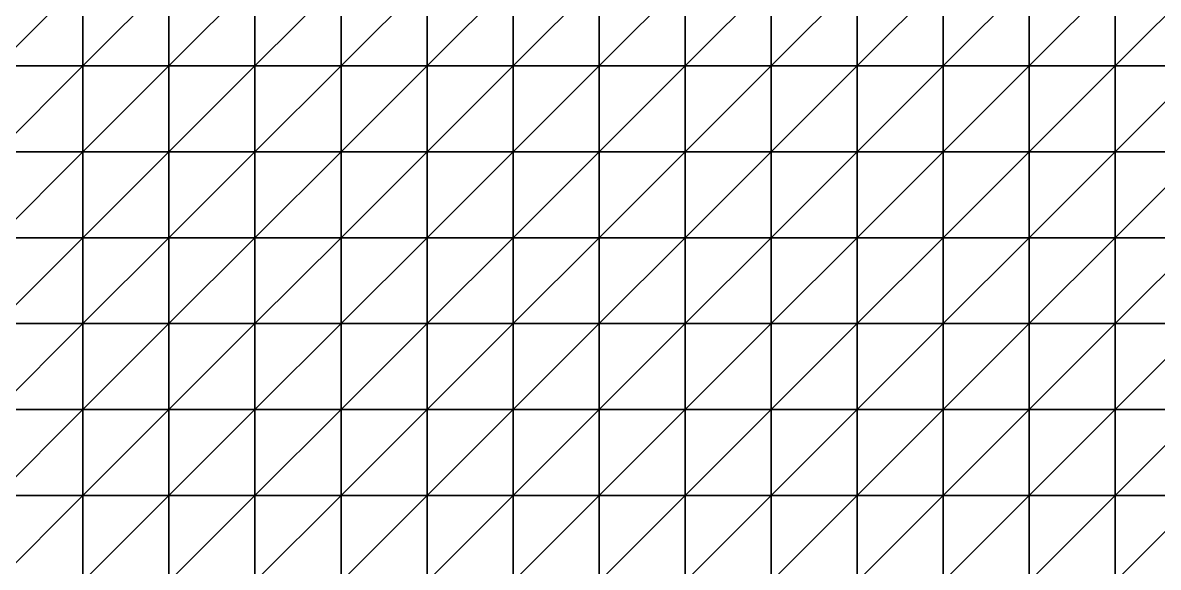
# Model space of a CAD drawing. Extents: x 292020 to 295740, y 4557680 to 4560040.
# Drawn here: x 294126 to 294390, y 4558663.3 to 4558790 of the extents above; entities that cross this region are included whole.
import ezdxf

# ---------------------------------------------------------------- set-up
doc = ezdxf.new("R2010")
doc.units = 0
doc.layers.add('RUN201_4_-_RUN201_NODOMAIN5_20X', color=7, linetype='CONTINUOUS')

msp = doc.modelspace()

# ---------------------------------------------------------------- linework, layer by layer
at = {"layer": 'RUN201_4_-_RUN201_NODOMAIN5_20X'}
for points in [[(294120, 4558800, 1800), (294120, 4558780, 1800), (294140, 4558800, 1800)], [(294140, 4558800, 1800), (294120, 4558780, 1800), (294140, 4558780, 1800)], [(294140, 4558800, 1940), (294120, 4558780, 1940), (294120, 4558800, 1940)], [(294140, 4558780, 1940), (294120, 4558780, 1940), (294140, 4558800, 1940)], [(294140, 4558800, 1800), (294140, 4558780, 1800), (294160, 4558800, 1800)], [(294160, 4558800, 1800), (294140, 4558780, 1800), (294160, 4558780, 1800)], [(294160, 4558800, 1940), (294140, 4558780, 1940), (294140, 4558800, 1940)], [(294160, 4558780, 1940), (294140, 4558780, 1940), (294160, 4558800, 1940)], [(294160, 4558800, 1800), (294160, 4558780, 1800), (294180, 4558800, 1800)], [(294180, 4558800, 1800), (294160, 4558780, 1800), (294180, 4558780, 1800)], [(294180, 4558800, 1940), (294160, 4558780, 1940), (294160, 4558800, 1940)], [(294180, 4558780, 1940), (294160, 4558780, 1940), (294180, 4558800, 1940)], [(294180, 4558800, 1800), (294180, 4558780, 1800), (294200, 4558800, 1800)], [(294200, 4558800, 1800), (294180, 4558780, 1800), (294200, 4558780, 1800)], [(294200, 4558800, 1940), (294180, 4558780, 1940), (294180, 4558800, 1940)], [(294200, 4558780, 1940), (294180, 4558780, 1940), (294200, 4558800, 1940)], [(294200, 4558800, 1800), (294200, 4558780, 1800), (294220, 4558800, 1800)], [(294220, 4558800, 1800), (294200, 4558780, 1800), (294220, 4558780, 1800)], [(294220, 4558800, 1940), (294200, 4558780, 1940), (294200, 4558800, 1940)], [(294220, 4558780, 1940), (294200, 4558780, 1940), (294220, 4558800, 1940)], [(294220, 4558800, 1800), (294220, 4558780, 1800), (294240, 4558800, 1800)], [(294240, 4558800, 1800), (294220, 4558780, 1800), (294240, 4558780, 1800)], [(294240, 4558800, 1940), (294220, 4558780, 1940), (294220, 4558800, 1940)], [(294240, 4558780, 1940), (294220, 4558780, 1940), (294240, 4558800, 1940)], [(294240, 4558800, 1800), (294240, 4558780, 1800), (294260, 4558800, 1800)], [(294260, 4558800, 1800), (294240, 4558780, 1800), (294260, 4558780, 1800)], [(294260, 4558800, 1940), (294240, 4558780, 1940), (294240, 4558800, 1940)], [(294260, 4558780, 1940), (294240, 4558780, 1940), (294260, 4558800, 1940)], [(294260, 4558800, 1800), (294260, 4558780, 1800), (294280, 4558800, 1800)], [(294280, 4558800, 1800), (294260, 4558780, 1800), (294280, 4558780, 1800)], [(294280, 4558800, 1940), (294260, 4558780, 1940), (294260, 4558800, 1940)], [(294280, 4558780, 1940), (294260, 4558780, 1940), (294280, 4558800, 1940)], [(294280, 4558800, 1780), (294280, 4558780, 1780), (294300, 4558800, 1780)], [(294300, 4558800, 1780), (294280, 4558780, 1780), (294300, 4558780, 1780)], [(294280, 4558800, 1780), (294280, 4558780, 1800), (294280, 4558780, 1780)], [(294280, 4558800, 1800), (294280, 4558780, 1800), (294280, 4558800, 1780)], [(294300, 4558800, 1940), (294280, 4558780, 1940), (294280, 4558800, 1940)], [(294300, 4558780, 1940), (294280, 4558780, 1940), (294300, 4558800, 1940)], [(294300, 4558800, 1780), (294300, 4558780, 1780), (294320, 4558800, 1780)], [(294320, 4558800, 1780), (294300, 4558780, 1780), (294320, 4558780, 1780)], [(294320, 4558800, 1940), (294300, 4558780, 1940), (294300, 4558800, 1940)], [(294320, 4558780, 1940), (294300, 4558780, 1940), (294320, 4558800, 1940)], [(294320, 4558780, 1780), (294320, 4558780, 1800), (294320, 4558800, 1780)], [(294320, 4558800, 1780), (294320, 4558780, 1800), (294320, 4558800, 1800)], [(294320, 4558800, 1800), (294320, 4558780, 1800), (294340, 4558800, 1800)], [(294340, 4558800, 1800), (294320, 4558780, 1800), (294340, 4558780, 1800)], [(294340, 4558800, 1940), (294320, 4558780, 1940), (294320, 4558800, 1940)], [(294340, 4558780, 1940), (294320, 4558780, 1940), (294340, 4558800, 1940)], [(294340, 4558800, 1800), (294340, 4558780, 1800), (294360, 4558800, 1800)], [(294360, 4558800, 1800), (294340, 4558780, 1800), (294360, 4558780, 1800)], [(294360, 4558800, 1940), (294340, 4558780, 1940), (294340, 4558800, 1940)], [(294360, 4558780, 1940), (294340, 4558780, 1940), (294360, 4558800, 1940)], [(294360, 4558800, 1800), (294360, 4558780, 1800), (294380, 4558800, 1800)], [(294380, 4558800, 1800), (294360, 4558780, 1800), (294380, 4558780, 1800)], [(294380, 4558800, 1940), (294360, 4558780, 1940), (294360, 4558800, 1940)], [(294380, 4558780, 1940), (294360, 4558780, 1940), (294380, 4558800, 1940)], [(294380, 4558800, 1780), (294380, 4558780, 1780), (294400, 4558800, 1780)], [(294400, 4558800, 1780), (294380, 4558780, 1780), (294400, 4558780, 1780)], [(294380, 4558800, 1780), (294380, 4558780, 1800), (294380, 4558780, 1780)], [(294380, 4558800, 1800), (294380, 4558780, 1800), (294380, 4558800, 1780)], [(294400, 4558800, 1940), (294380, 4558780, 1940), (294380, 4558800, 1940)], [(294400, 4558780, 1940), (294380, 4558780, 1940), (294400, 4558800, 1940)], [(294120, 4558780, 1800), (294120, 4558760, 1800), (294140, 4558780, 1800)], [(294140, 4558780, 1800), (294120, 4558760, 1800), (294140, 4558760, 1800)], [(294140, 4558780, 1940), (294120, 4558760, 1940), (294120, 4558780, 1940)], [(294140, 4558760, 1940), (294120, 4558760, 1940), (294140, 4558780, 1940)], [(294140, 4558760, 1800), (294140, 4558760, 1820), (294140, 4558780, 1800)], [(294140, 4558780, 1800), (294140, 4558760, 1820), (294140, 4558780, 1820)], [(294140, 4558780, 1800), (294140, 4558780, 1820), (294160, 4558780, 1800)], [(294160, 4558780, 1800), (294140, 4558780, 1820), (294160, 4558780, 1820)], [(294140, 4558780, 1820), (294140, 4558760, 1820), (294160, 4558780, 1820)], [(294160, 4558780, 1820), (294140, 4558760, 1820), (294160, 4558760, 1820)], [(294160, 4558780, 1940), (294140, 4558760, 1940), (294140, 4558780, 1940)], [(294160, 4558760, 1940), (294140, 4558760, 1940), (294160, 4558780, 1940)], [(294160, 4558780, 1800), (294160, 4558760, 1800), (294180, 4558780, 1800)], [(294180, 4558780, 1800), (294160, 4558760, 1800), (294180, 4558760, 1800)], [(294160, 4558780, 1800), (294160, 4558760, 1820), (294160, 4558760, 1800)], [(294160, 4558780, 1820), (294160, 4558760, 1820), (294160, 4558780, 1800)], [(294180, 4558780, 1940), (294160, 4558760, 1940), (294160, 4558780, 1940)], [(294180, 4558760, 1940), (294160, 4558760, 1940), (294180, 4558780, 1940)], [(294180, 4558780, 1800), (294180, 4558760, 1800), (294200, 4558780, 1800)], [(294200, 4558780, 1800), (294180, 4558760, 1800), (294200, 4558760, 1800)], [(294200, 4558780, 1940), (294180, 4558760, 1940), (294180, 4558780, 1940)], [(294200, 4558760, 1940), (294180, 4558760, 1940), (294200, 4558780, 1940)], [(294200, 4558780, 1800), (294200, 4558760, 1800), (294220, 4558780, 1800)], [(294220, 4558780, 1800), (294200, 4558760, 1800), (294220, 4558760, 1800)], [(294220, 4558780, 1940), (294200, 4558760, 1940), (294200, 4558780, 1940)], [(294220, 4558760, 1940), (294200, 4558760, 1940), (294220, 4558780, 1940)], [(294220, 4558780, 1800), (294220, 4558760, 1800), (294240, 4558780, 1800)], [(294240, 4558780, 1800), (294220, 4558760, 1800), (294240, 4558760, 1800)], [(294240, 4558780, 1940), (294220, 4558760, 1940), (294220, 4558780, 1940)], [(294240, 4558760, 1940), (294220, 4558760, 1940), (294240, 4558780, 1940)], [(294240, 4558780, 1800), (294240, 4558760, 1800), (294260, 4558780, 1800)], [(294260, 4558780, 1800), (294240, 4558760, 1800), (294260, 4558760, 1800)], [(294260, 4558780, 1940), (294240, 4558760, 1940), (294240, 4558780, 1940)], [(294260, 4558760, 1940), (294240, 4558760, 1940), (294260, 4558780, 1940)], [(294260, 4558780, 1800), (294260, 4558760, 1800), (294280, 4558780, 1800)], [(294280, 4558780, 1800), (294260, 4558760, 1800), (294280, 4558760, 1800)], [(294280, 4558780, 1940), (294260, 4558760, 1940), (294260, 4558780, 1940)], [(294280, 4558760, 1940), (294260, 4558760, 1940), (294280, 4558780, 1940)], [(294280, 4558780, 1780), (294280, 4558780, 1800), (294300, 4558780, 1780)], [(294300, 4558780, 1780), (294280, 4558780, 1800), (294300, 4558780, 1800)], [(294280, 4558780, 1800), (294280, 4558760, 1800), (294300, 4558780, 1800)], [(294300, 4558780, 1800), (294280, 4558760, 1800), (294300, 4558760, 1800)], [(294300, 4558780, 1940), (294280, 4558760, 1940), (294280, 4558780, 1940)], [(294300, 4558760, 1940), (294280, 4558760, 1940), (294300, 4558780, 1940)], [(294300, 4558780, 1780), (294300, 4558780, 1800), (294320, 4558780, 1780)], [(294320, 4558780, 1780), (294300, 4558780, 1800), (294320, 4558780, 1800)], [(294300, 4558780, 1800), (294300, 4558760, 1800), (294320, 4558780, 1800)], [(294320, 4558780, 1800), (294300, 4558760, 1800), (294320, 4558760, 1800)], [(294320, 4558780, 1940), (294300, 4558760, 1940), (294300, 4558780, 1940)], [(294320, 4558760, 1940), (294300, 4558760, 1940), (294320, 4558780, 1940)], [(294320, 4558760, 1800), (294320, 4558760, 1820), (294320, 4558780, 1800)], [(294320, 4558780, 1800), (294320, 4558760, 1820), (294320, 4558780, 1820)], [(294320, 4558780, 1800), (294320, 4558780, 1820), (294340, 4558780, 1800)], [(294340, 4558780, 1800), (294320, 4558780, 1820), (294340, 4558780, 1820)], [(294320, 4558780, 1820), (294320, 4558760, 1820), (294340, 4558780, 1820)], [(294340, 4558780, 1820), (294320, 4558760, 1820), (294340, 4558760, 1820)], [(294340, 4558780, 1940), (294320, 4558760, 1940), (294320, 4558780, 1940)], [(294340, 4558760, 1940), (294320, 4558760, 1940), (294340, 4558780, 1940)], [(294340, 4558780, 1800), (294340, 4558780, 1820), (294360, 4558780, 1800)], [(294360, 4558780, 1800), (294340, 4558780, 1820), (294360, 4558780, 1820)], [(294340, 4558780, 1820), (294340, 4558760, 1820), (294360, 4558780, 1820)], [(294360, 4558780, 1820), (294340, 4558760, 1820), (294360, 4558760, 1820)], [(294360, 4558780, 1940), (294340, 4558760, 1940), (294340, 4558780, 1940)], [(294360, 4558760, 1940), (294340, 4558760, 1940), (294360, 4558780, 1940)], [(294360, 4558780, 1800), (294360, 4558780, 1820), (294380, 4558780, 1800)], [(294380, 4558780, 1800), (294360, 4558780, 1820), (294380, 4558780, 1820)], [(294360, 4558780, 1820), (294360, 4558760, 1820), (294380, 4558780, 1820)], [(294380, 4558780, 1820), (294360, 4558760, 1820), (294380, 4558760, 1820)], [(294380, 4558780, 1940), (294360, 4558760, 1940), (294360, 4558780, 1940)], [(294380, 4558760, 1940), (294360, 4558760, 1940), (294380, 4558780, 1940)], [(294380, 4558780, 1780), (294380, 4558780, 1800), (294400, 4558780, 1780)], [(294400, 4558780, 1780), (294380, 4558780, 1800), (294400, 4558780, 1800)], [(294380, 4558780, 1800), (294380, 4558760, 1800), (294400, 4558780, 1800)], [(294400, 4558780, 1800), (294380, 4558760, 1800), (294400, 4558760, 1800)], [(294380, 4558780, 1800), (294380, 4558760, 1820), (294380, 4558760, 1800)], [(294380, 4558780, 1820), (294380, 4558760, 1820), (294380, 4558780, 1800)], [(294400, 4558780, 1940), (294380, 4558760, 1940), (294380, 4558780, 1940)], [(294400, 4558760, 1940), (294380, 4558760, 1940), (294400, 4558780, 1940)], [(294120, 4558760, 1800), (294120, 4558760, 1820), (294140, 4558760, 1800)], [(294140, 4558760, 1800), (294120, 4558760, 1820), (294140, 4558760, 1820)], [(294120, 4558760, 1820), (294120, 4558740, 1820), (294140, 4558760, 1820)], [(294140, 4558760, 1820), (294120, 4558740, 1820), (294140, 4558740, 1820)], [(294140, 4558760, 1940), (294120, 4558740, 1940), (294120, 4558760, 1940)], [(294140, 4558740, 1940), (294120, 4558740, 1940), (294140, 4558760, 1940)], [(294140, 4558740, 1820), (294140, 4558740, 1840), (294140, 4558760, 1820)], [(294140, 4558760, 1820), (294140, 4558740, 1840), (294140, 4558760, 1840)], [(294140, 4558760, 1820), (294140, 4558760, 1840), (294160, 4558760, 1820)], [(294160, 4558760, 1820), (294140, 4558760, 1840), (294160, 4558760, 1840)], [(294140, 4558760, 1840), (294140, 4558740, 1840), (294160, 4558760, 1840)], [(294160, 4558760, 1840), (294140, 4558740, 1840), (294160, 4558740, 1840)], [(294160, 4558760, 1940), (294140, 4558740, 1940), (294140, 4558760, 1940)], [(294160, 4558740, 1940), (294140, 4558740, 1940), (294160, 4558760, 1940)], [(294160, 4558760, 1800), (294160, 4558760, 1820), (294180, 4558760, 1800)], [(294180, 4558760, 1800), (294160, 4558760, 1820), (294180, 4558760, 1820)], [(294160, 4558760, 1820), (294160, 4558740, 1820), (294180, 4558760, 1820)], [(294180, 4558760, 1820), (294160, 4558740, 1820), (294180, 4558740, 1820)], [(294160, 4558760, 1820), (294160, 4558740, 1840), (294160, 4558740, 1820)], [(294160, 4558760, 1840), (294160, 4558740, 1840), (294160, 4558760, 1820)], [(294180, 4558760, 1940), (294160, 4558740, 1940), (294160, 4558760, 1940)], [(294180, 4558740, 1940), (294160, 4558740, 1940), (294180, 4558760, 1940)], [(294180, 4558760, 1800), (294180, 4558760, 1820), (294200, 4558760, 1800)], [(294200, 4558760, 1800), (294180, 4558760, 1820), (294200, 4558760, 1820)], [(294180, 4558760, 1820), (294180, 4558740, 1820), (294200, 4558760, 1820)], [(294200, 4558760, 1820), (294180, 4558740, 1820), (294200, 4558740, 1820)], [(294200, 4558760, 1940), (294180, 4558740, 1940), (294180, 4558760, 1940)], [(294200, 4558740, 1940), (294180, 4558740, 1940), (294200, 4558760, 1940)], [(294200, 4558760, 1800), (294200, 4558760, 1820), (294220, 4558760, 1800)], [(294220, 4558760, 1800), (294200, 4558760, 1820), (294220, 4558760, 1820)], [(294200, 4558760, 1820), (294200, 4558740, 1820), (294220, 4558760, 1820)], [(294220, 4558760, 1820), (294200, 4558740, 1820), (294220, 4558740, 1820)], [(294220, 4558760, 1940), (294200, 4558740, 1940), (294200, 4558760, 1940)], [(294220, 4558740, 1940), (294200, 4558740, 1940), (294220, 4558760, 1940)], [(294220, 4558760, 1800), (294220, 4558760, 1820), (294240, 4558760, 1800)], [(294240, 4558760, 1800), (294220, 4558760, 1820), (294240, 4558760, 1820)], [(294220, 4558760, 1820), (294220, 4558740, 1820), (294240, 4558760, 1820)], [(294240, 4558760, 1820), (294220, 4558740, 1820), (294240, 4558740, 1820)], [(294240, 4558760, 1940), (294220, 4558740, 1940), (294220, 4558760, 1940)], [(294240, 4558740, 1940), (294220, 4558740, 1940), (294240, 4558760, 1940)], [(294240, 4558760, 1800), (294240, 4558760, 1820), (294260, 4558760, 1800)], [(294260, 4558760, 1800), (294240, 4558760, 1820), (294260, 4558760, 1820)], [(294240, 4558760, 1820), (294240, 4558740, 1820), (294260, 4558760, 1820)], [(294260, 4558760, 1820), (294240, 4558740, 1820), (294260, 4558740, 1820)], [(294260, 4558760, 1940), (294240, 4558740, 1940), (294240, 4558760, 1940)], [(294260, 4558740, 1940), (294240, 4558740, 1940), (294260, 4558760, 1940)], [(294260, 4558760, 1800), (294260, 4558760, 1820), (294280, 4558760, 1800)], [(294280, 4558760, 1800), (294260, 4558760, 1820), (294280, 4558760, 1820)], [(294260, 4558760, 1820), (294260, 4558740, 1820), (294280, 4558760, 1820)], [(294280, 4558760, 1820), (294260, 4558740, 1820), (294280, 4558740, 1820)], [(294280, 4558760, 1940), (294260, 4558740, 1940), (294260, 4558760, 1940)], [(294280, 4558740, 1940), (294260, 4558740, 1940), (294280, 4558760, 1940)], [(294280, 4558760, 1800), (294280, 4558760, 1820), (294300, 4558760, 1800)], [(294300, 4558760, 1800), (294280, 4558760, 1820), (294300, 4558760, 1820)], [(294280, 4558760, 1820), (294280, 4558740, 1820), (294300, 4558760, 1820)], [(294300, 4558760, 1820), (294280, 4558740, 1820), (294300, 4558740, 1820)], [(294300, 4558760, 1940), (294280, 4558740, 1940), (294280, 4558760, 1940)], [(294300, 4558740, 1940), (294280, 4558740, 1940), (294300, 4558760, 1940)], [(294300, 4558760, 1800), (294300, 4558760, 1820), (294320, 4558760, 1800)], [(294320, 4558760, 1800), (294300, 4558760, 1820), (294320, 4558760, 1820)], [(294300, 4558760, 1820), (294300, 4558740, 1820), (294320, 4558760, 1820)], [(294320, 4558760, 1820), (294300, 4558740, 1820), (294320, 4558740, 1820)], [(294320, 4558760, 1940), (294300, 4558740, 1940), (294300, 4558760, 1940)], [(294320, 4558740, 1940), (294300, 4558740, 1940), (294320, 4558760, 1940)], [(294320, 4558740, 1820), (294320, 4558740, 1840), (294320, 4558760, 1820)], [(294320, 4558760, 1820), (294320, 4558740, 1840), (294320, 4558760, 1840)], [(294320, 4558760, 1820), (294320, 4558760, 1840), (294340, 4558760, 1820)], [(294340, 4558760, 1820), (294320, 4558760, 1840), (294340, 4558760, 1840)], [(294320, 4558760, 1840), (294320, 4558740, 1840), (294340, 4558760, 1840)], [(294340, 4558760, 1840), (294320, 4558740, 1840), (294340, 4558740, 1840)], [(294340, 4558760, 1940), (294320, 4558740, 1940), (294320, 4558760, 1940)], [(294340, 4558740, 1940), (294320, 4558740, 1940), (294340, 4558760, 1940)], [(294340, 4558760, 1820), (294340, 4558760, 1840), (294360, 4558760, 1820)], [(294360, 4558760, 1820), (294340, 4558760, 1840), (294360, 4558760, 1840)], [(294340, 4558760, 1840), (294340, 4558740, 1840), (294360, 4558760, 1840)], [(294360, 4558760, 1840), (294340, 4558740, 1840), (294360, 4558740, 1840)], [(294360, 4558760, 1940), (294340, 4558740, 1940), (294340, 4558760, 1940)], [(294360, 4558740, 1940), (294340, 4558740, 1940), (294360, 4558760, 1940)], [(294360, 4558760, 1820), (294360, 4558760, 1840), (294380, 4558760, 1820)], [(294380, 4558760, 1820), (294360, 4558760, 1840), (294380, 4558760, 1840)], [(294360, 4558760, 1840), (294360, 4558740, 1840), (294380, 4558760, 1840)], [(294380, 4558760, 1840), (294360, 4558740, 1840), (294380, 4558740, 1840)], [(294380, 4558760, 1940), (294360, 4558740, 1940), (294360, 4558760, 1940)], [(294380, 4558740, 1940), (294360, 4558740, 1940), (294380, 4558760, 1940)], [(294380, 4558760, 1800), (294380, 4558760, 1820), (294400, 4558760, 1800)], [(294400, 4558760, 1800), (294380, 4558760, 1820), (294400, 4558760, 1820)], [(294380, 4558760, 1820), (294380, 4558740, 1820), (294400, 4558760, 1820)], [(294400, 4558760, 1820), (294380, 4558740, 1820), (294400, 4558740, 1820)], [(294380, 4558760, 1820), (294380, 4558740, 1840), (294380, 4558740, 1820)], [(294380, 4558760, 1840), (294380, 4558740, 1840), (294380, 4558760, 1820)], [(294400, 4558760, 1940), (294380, 4558740, 1940), (294380, 4558760, 1940)], [(294400, 4558740, 1940), (294380, 4558740, 1940), (294400, 4558760, 1940)], [(294120, 4558740, 1800), (294120, 4558720, 1800), (294140, 4558740, 1800)], [(294140, 4558740, 1800), (294120, 4558720, 1800), (294140, 4558720, 1800)], [(294140, 4558740, 1800), (294120, 4558740, 1820), (294120, 4558740, 1800)], [(294140, 4558740, 1820), (294120, 4558740, 1820), (294140, 4558740, 1800)], [(294140, 4558740, 1940), (294120, 4558720, 1940), (294120, 4558740, 1940)], [(294140, 4558720, 1940), (294120, 4558720, 1940), (294140, 4558740, 1940)], [(294140, 4558720, 1800), (294140, 4558720, 1820), (294140, 4558740, 1800)], [(294140, 4558740, 1800), (294140, 4558720, 1820), (294140, 4558740, 1820)], [(294140, 4558740, 1820), (294140, 4558720, 1820), (294160, 4558740, 1820)], [(294160, 4558740, 1820), (294140, 4558720, 1820), (294160, 4558720, 1820)], [(294160, 4558740, 1820), (294140, 4558740, 1840), (294140, 4558740, 1820)], [(294160, 4558740, 1840), (294140, 4558740, 1840), (294160, 4558740, 1820)], [(294160, 4558740, 1940), (294140, 4558720, 1940), (294140, 4558740, 1940)], [(294160, 4558720, 1940), (294140, 4558720, 1940), (294160, 4558740, 1940)], [(294160, 4558720, 1820), (294160, 4558720, 1840), (294160, 4558740, 1820)], [(294160, 4558740, 1820), (294160, 4558720, 1840), (294160, 4558740, 1840)], [(294160, 4558740, 1820), (294160, 4558740, 1840), (294180, 4558740, 1820)], [(294180, 4558740, 1820), (294160, 4558740, 1840), (294180, 4558740, 1840)], [(294160, 4558740, 1840), (294160, 4558720, 1840), (294180, 4558740, 1840)], [(294180, 4558740, 1840), (294160, 4558720, 1840), (294180, 4558720, 1840)], [(294180, 4558740, 1940), (294160, 4558720, 1940), (294160, 4558740, 1940)], [(294180, 4558720, 1940), (294160, 4558720, 1940), (294180, 4558740, 1940)], [(294180, 4558740, 1820), (294180, 4558720, 1820), (294200, 4558740, 1820)], [(294200, 4558740, 1820), (294180, 4558720, 1820), (294200, 4558720, 1820)], [(294180, 4558740, 1820), (294180, 4558720, 1840), (294180, 4558720, 1820)], [(294180, 4558740, 1840), (294180, 4558720, 1840), (294180, 4558740, 1820)], [(294200, 4558740, 1940), (294180, 4558720, 1940), (294180, 4558740, 1940)], [(294200, 4558720, 1940), (294180, 4558720, 1940), (294200, 4558740, 1940)], [(294200, 4558740, 1820), (294200, 4558720, 1820), (294220, 4558740, 1820)], [(294220, 4558740, 1820), (294200, 4558720, 1820), (294220, 4558720, 1820)], [(294220, 4558740, 1940), (294200, 4558720, 1940), (294200, 4558740, 1940)], [(294220, 4558720, 1940), (294200, 4558720, 1940), (294220, 4558740, 1940)], [(294220, 4558740, 1820), (294220, 4558720, 1820), (294240, 4558740, 1820)], [(294240, 4558740, 1820), (294220, 4558720, 1820), (294240, 4558720, 1820)], [(294240, 4558740, 1940), (294220, 4558720, 1940), (294220, 4558740, 1940)], [(294240, 4558720, 1940), (294220, 4558720, 1940), (294240, 4558740, 1940)], [(294240, 4558740, 1820), (294240, 4558720, 1820), (294260, 4558740, 1820)], [(294260, 4558740, 1820), (294240, 4558720, 1820), (294260, 4558720, 1820)], [(294260, 4558740, 1940), (294240, 4558720, 1940), (294240, 4558740, 1940)], [(294260, 4558720, 1940), (294240, 4558720, 1940), (294260, 4558740, 1940)], [(294260, 4558740, 1820), (294260, 4558720, 1820), (294280, 4558740, 1820)], [(294280, 4558740, 1820), (294260, 4558720, 1820), (294280, 4558720, 1820)], [(294280, 4558740, 1940), (294260, 4558720, 1940), (294260, 4558740, 1940)], [(294280, 4558720, 1940), (294260, 4558720, 1940), (294280, 4558740, 1940)], [(294280, 4558720, 1820), (294280, 4558720, 1840), (294280, 4558740, 1820)], [(294280, 4558740, 1820), (294280, 4558720, 1840), (294280, 4558740, 1840)], [(294280, 4558740, 1820), (294280, 4558740, 1840), (294300, 4558740, 1820)], [(294300, 4558740, 1820), (294280, 4558740, 1840), (294300, 4558740, 1840)], [(294280, 4558740, 1840), (294280, 4558720, 1840), (294300, 4558740, 1840)], [(294300, 4558740, 1840), (294280, 4558720, 1840), (294300, 4558720, 1840)], [(294300, 4558740, 1940), (294280, 4558720, 1940), (294280, 4558740, 1940)], [(294300, 4558720, 1940), (294280, 4558720, 1940), (294300, 4558740, 1940)], [(294300, 4558740, 1820), (294300, 4558740, 1840), (294320, 4558740, 1820)], [(294320, 4558740, 1820), (294300, 4558740, 1840), (294320, 4558740, 1840)], [(294300, 4558740, 1840), (294300, 4558720, 1840), (294320, 4558740, 1840)], [(294320, 4558740, 1840), (294300, 4558720, 1840), (294320, 4558720, 1840)], [(294320, 4558740, 1940), (294300, 4558720, 1940), (294300, 4558740, 1940)], [(294320, 4558720, 1940), (294300, 4558720, 1940), (294320, 4558740, 1940)], [(294320, 4558720, 1840), (294320, 4558720, 1860), (294320, 4558740, 1840)], [(294320, 4558740, 1840), (294320, 4558720, 1860), (294320, 4558740, 1860)], [(294320, 4558740, 1840), (294320, 4558740, 1860), (294340, 4558740, 1840)], [(294340, 4558740, 1840), (294320, 4558740, 1860), (294340, 4558740, 1860)], [(294320, 4558740, 1860), (294320, 4558720, 1860), (294340, 4558740, 1860)], [(294340, 4558740, 1860), (294320, 4558720, 1860), (294340, 4558720, 1860)], [(294340, 4558740, 1940), (294320, 4558720, 1940), (294320, 4558740, 1940)], [(294340, 4558720, 1940), (294320, 4558720, 1940), (294340, 4558740, 1940)], [(294340, 4558740, 1840), (294340, 4558740, 1860), (294360, 4558740, 1840)], [(294360, 4558740, 1840), (294340, 4558740, 1860), (294360, 4558740, 1860)], [(294340, 4558740, 1860), (294340, 4558720, 1860), (294360, 4558740, 1860)], [(294360, 4558740, 1860), (294340, 4558720, 1860), (294360, 4558720, 1860)], [(294360, 4558740, 1940), (294340, 4558720, 1940), (294340, 4558740, 1940)], [(294360, 4558720, 1940), (294340, 4558720, 1940), (294360, 4558740, 1940)], [(294360, 4558740, 1840), (294360, 4558740, 1860), (294380, 4558740, 1840)], [(294380, 4558740, 1840), (294360, 4558740, 1860), (294380, 4558740, 1860)], [(294360, 4558740, 1860), (294360, 4558720, 1860), (294380, 4558740, 1860)], [(294380, 4558740, 1860), (294360, 4558720, 1860), (294380, 4558720, 1860)], [(294380, 4558740, 1940), (294360, 4558720, 1940), (294360, 4558740, 1940)], [(294380, 4558720, 1940), (294360, 4558720, 1940), (294380, 4558740, 1940)], [(294380, 4558740, 1820), (294380, 4558740, 1840), (294400, 4558740, 1820)], [(294400, 4558740, 1820), (294380, 4558740, 1840), (294400, 4558740, 1840)], [(294380, 4558740, 1840), (294380, 4558720, 1840), (294400, 4558740, 1840)], [(294400, 4558740, 1840), (294380, 4558720, 1840), (294400, 4558720, 1840)], [(294380, 4558740, 1840), (294380, 4558720, 1860), (294380, 4558720, 1840)], [(294380, 4558740, 1860), (294380, 4558720, 1860), (294380, 4558740, 1840)], [(294400, 4558740, 1940), (294380, 4558720, 1940), (294380, 4558740, 1940)], [(294400, 4558720, 1940), (294380, 4558720, 1940), (294400, 4558740, 1940)], [(294120, 4558720, 1800), (294120, 4558700, 1800), (294140, 4558720, 1800)], [(294140, 4558720, 1800), (294120, 4558700, 1800), (294140, 4558700, 1800)], [(294140, 4558720, 1940), (294120, 4558700, 1940), (294120, 4558720, 1940)], [(294140, 4558700, 1940), (294120, 4558700, 1940), (294140, 4558720, 1940)], [(294140, 4558700, 1800), (294140, 4558700, 1820), (294140, 4558720, 1800)], [(294140, 4558720, 1800), (294140, 4558700, 1820), (294140, 4558720, 1820)], [(294140, 4558720, 1820), (294140, 4558700, 1820), (294160, 4558720, 1820)], [(294160, 4558720, 1820), (294140, 4558700, 1820), (294160, 4558700, 1820)], [(294160, 4558720, 1940), (294140, 4558700, 1940), (294140, 4558720, 1940)], [(294160, 4558700, 1940), (294140, 4558700, 1940), (294160, 4558720, 1940)], [(294160, 4558720, 1820), (294160, 4558700, 1820), (294180, 4558720, 1820)], [(294180, 4558720, 1820), (294160, 4558700, 1820), (294180, 4558700, 1820)], [(294180, 4558720, 1820), (294160, 4558720, 1840), (294160, 4558720, 1820)], [(294180, 4558720, 1840), (294160, 4558720, 1840), (294180, 4558720, 1820)], [(294180, 4558720, 1940), (294160, 4558700, 1940), (294160, 4558720, 1940)], [(294180, 4558700, 1940), (294160, 4558700, 1940), (294180, 4558720, 1940)], [(294180, 4558720, 1800), (294180, 4558700, 1800), (294200, 4558720, 1800)], [(294200, 4558720, 1800), (294180, 4558700, 1800), (294200, 4558700, 1800)], [(294200, 4558720, 1800), (294180, 4558720, 1820), (294180, 4558720, 1800)], [(294200, 4558720, 1820), (294180, 4558720, 1820), (294200, 4558720, 1800)], [(294180, 4558720, 1800), (294180, 4558700, 1820), (294180, 4558700, 1800)], [(294180, 4558720, 1820), (294180, 4558700, 1820), (294180, 4558720, 1800)], [(294200, 4558720, 1940), (294180, 4558700, 1940), (294180, 4558720, 1940)], [(294200, 4558700, 1940), (294180, 4558700, 1940), (294200, 4558720, 1940)], [(294200, 4558700, 1800), (294200, 4558700, 1820), (294200, 4558720, 1800)], [(294200, 4558720, 1800), (294200, 4558700, 1820), (294200, 4558720, 1820)], [(294200, 4558720, 1820), (294200, 4558700, 1820), (294220, 4558720, 1820)], [(294220, 4558720, 1820), (294200, 4558700, 1820), (294220, 4558700, 1820)], [(294220, 4558720, 1940), (294200, 4558700, 1940), (294200, 4558720, 1940)], [(294220, 4558700, 1940), (294200, 4558700, 1940), (294220, 4558720, 1940)], [(294220, 4558720, 1820), (294220, 4558700, 1820), (294240, 4558720, 1820)], [(294240, 4558720, 1820), (294220, 4558700, 1820), (294240, 4558700, 1820)], [(294240, 4558720, 1940), (294220, 4558700, 1940), (294220, 4558720, 1940)], [(294240, 4558700, 1940), (294220, 4558700, 1940), (294240, 4558720, 1940)], [(294240, 4558700, 1820), (294240, 4558700, 1840), (294240, 4558720, 1820)], [(294240, 4558720, 1820), (294240, 4558700, 1840), (294240, 4558720, 1840)], [(294240, 4558720, 1820), (294240, 4558720, 1840), (294260, 4558720, 1820)], [(294260, 4558720, 1820), (294240, 4558720, 1840), (294260, 4558720, 1840)], [(294240, 4558720, 1840), (294240, 4558700, 1840), (294260, 4558720, 1840)], [(294260, 4558720, 1840), (294240, 4558700, 1840), (294260, 4558700, 1840)], [(294260, 4558720, 1940), (294240, 4558700, 1940), (294240, 4558720, 1940)], [(294260, 4558700, 1940), (294240, 4558700, 1940), (294260, 4558720, 1940)], [(294260, 4558720, 1820), (294260, 4558720, 1840), (294280, 4558720, 1820)], [(294280, 4558720, 1820), (294260, 4558720, 1840), (294280, 4558720, 1840)], [(294260, 4558720, 1840), (294260, 4558700, 1840), (294280, 4558720, 1840)], [(294280, 4558720, 1840), (294260, 4558700, 1840), (294280, 4558700, 1840)], [(294280, 4558720, 1940), (294260, 4558700, 1940), (294260, 4558720, 1940)], [(294280, 4558700, 1940), (294260, 4558700, 1940), (294280, 4558720, 1940)], [(294280, 4558700, 1840), (294280, 4558700, 1860), (294280, 4558720, 1840)], [(294280, 4558720, 1840), (294280, 4558700, 1860), (294280, 4558720, 1860)], [(294280, 4558720, 1840), (294280, 4558720, 1860), (294300, 4558720, 1840)], [(294300, 4558720, 1840), (294280, 4558720, 1860), (294300, 4558720, 1860)], [(294280, 4558720, 1860), (294280, 4558700, 1860), (294300, 4558720, 1860)], [(294300, 4558720, 1860), (294280, 4558700, 1860), (294300, 4558700, 1860)], [(294300, 4558720, 1940), (294280, 4558700, 1940), (294280, 4558720, 1940)], [(294300, 4558700, 1940), (294280, 4558700, 1940), (294300, 4558720, 1940)], [(294300, 4558720, 1840), (294300, 4558720, 1860), (294320, 4558720, 1840)], [(294320, 4558720, 1840), (294300, 4558720, 1860), (294320, 4558720, 1860)], [(294300, 4558720, 1860), (294300, 4558700, 1860), (294320, 4558720, 1860)], [(294320, 4558720, 1860), (294300, 4558700, 1860), (294320, 4558700, 1860)], [(294320, 4558720, 1940), (294300, 4558700, 1940), (294300, 4558720, 1940)], [(294320, 4558700, 1940), (294300, 4558700, 1940), (294320, 4558720, 1940)], [(294320, 4558700, 1860), (294320, 4558700, 1880), (294320, 4558720, 1860)], [(294320, 4558720, 1860), (294320, 4558700, 1880), (294320, 4558720, 1880)], [(294320, 4558720, 1860), (294320, 4558720, 1880), (294340, 4558720, 1860)], [(294340, 4558720, 1860), (294320, 4558720, 1880), (294340, 4558720, 1880)], [(294320, 4558720, 1880), (294320, 4558700, 1880), (294340, 4558720, 1880)], [(294340, 4558720, 1880), (294320, 4558700, 1880), (294340, 4558700, 1880)], [(294340, 4558720, 1940), (294320, 4558700, 1940), (294320, 4558720, 1940)], [(294340, 4558700, 1940), (294320, 4558700, 1940), (294340, 4558720, 1940)], [(294340, 4558720, 1860), (294340, 4558720, 1880), (294360, 4558720, 1860)], [(294360, 4558720, 1860), (294340, 4558720, 1880), (294360, 4558720, 1880)], [(294340, 4558720, 1880), (294340, 4558700, 1880), (294360, 4558720, 1880)], [(294360, 4558720, 1880), (294340, 4558700, 1880), (294360, 4558700, 1880)], [(294360, 4558720, 1940), (294340, 4558700, 1940), (294340, 4558720, 1940)], [(294360, 4558700, 1940), (294340, 4558700, 1940), (294360, 4558720, 1940)], [(294360, 4558720, 1860), (294360, 4558720, 1880), (294380, 4558720, 1860)], [(294380, 4558720, 1860), (294360, 4558720, 1880), (294380, 4558720, 1880)], [(294360, 4558720, 1880), (294360, 4558700, 1880), (294380, 4558720, 1880)], [(294380, 4558720, 1880), (294360, 4558700, 1880), (294380, 4558700, 1880)], [(294380, 4558720, 1940), (294360, 4558700, 1940), (294360, 4558720, 1940)], [(294380, 4558700, 1940), (294360, 4558700, 1940), (294380, 4558720, 1940)], [(294380, 4558720, 1840), (294380, 4558720, 1860), (294400, 4558720, 1840)], [(294400, 4558720, 1840), (294380, 4558720, 1860), (294400, 4558720, 1860)], [(294380, 4558720, 1860), (294380, 4558700, 1860), (294400, 4558720, 1860)], [(294400, 4558720, 1860), (294380, 4558700, 1860), (294400, 4558700, 1860)], [(294380, 4558720, 1860), (294380, 4558700, 1880), (294380, 4558700, 1860)], [(294380, 4558720, 1880), (294380, 4558700, 1880), (294380, 4558720, 1860)], [(294400, 4558720, 1940), (294380, 4558700, 1940), (294380, 4558720, 1940)], [(294400, 4558700, 1940), (294380, 4558700, 1940), (294400, 4558720, 1940)], [(294120, 4558700, 1800), (294120, 4558680, 1800), (294140, 4558700, 1800)], [(294140, 4558700, 1800), (294120, 4558680, 1800), (294140, 4558680, 1800)], [(294140, 4558700, 1940), (294120, 4558680, 1940), (294120, 4558700, 1940)], [(294140, 4558680, 1940), (294120, 4558680, 1940), (294140, 4558700, 1940)], [(294140, 4558680, 1800), (294140, 4558680, 1820), (294140, 4558700, 1800)], [(294140, 4558700, 1800), (294140, 4558680, 1820), (294140, 4558700, 1820)], [(294140, 4558700, 1820), (294140, 4558680, 1820), (294160, 4558700, 1820)], [(294160, 4558700, 1820), (294140, 4558680, 1820), (294160, 4558680, 1820)], [(294160, 4558700, 1940), (294140, 4558680, 1940), (294140, 4558700, 1940)], [(294160, 4558680, 1940), (294140, 4558680, 1940), (294160, 4558700, 1940)], [(294160, 4558700, 1800), (294160, 4558680, 1800), (294180, 4558700, 1800)], [(294180, 4558700, 1800), (294160, 4558680, 1800), (294180, 4558680, 1800)], [(294180, 4558700, 1800), (294160, 4558700, 1820), (294160, 4558700, 1800)], [(294180, 4558700, 1820), (294160, 4558700, 1820), (294180, 4558700, 1800)], [(294160, 4558700, 1800), (294160, 4558680, 1820), (294160, 4558680, 1800)], [(294160, 4558700, 1820), (294160, 4558680, 1820), (294160, 4558700, 1800)], [(294180, 4558700, 1940), (294160, 4558680, 1940), (294160, 4558700, 1940)], [(294180, 4558680, 1940), (294160, 4558680, 1940), (294180, 4558700, 1940)], [(294180, 4558700, 1780), (294180, 4558680, 1780), (294200, 4558700, 1780)], [(294200, 4558700, 1780), (294180, 4558680, 1780), (294200, 4558680, 1780)], [(294200, 4558700, 1780), (294180, 4558700, 1800), (294180, 4558700, 1780)], [(294200, 4558700, 1800), (294180, 4558700, 1800), (294200, 4558700, 1780)], [(294180, 4558700, 1780), (294180, 4558680, 1800), (294180, 4558680, 1780)], [(294180, 4558700, 1800), (294180, 4558680, 1800), (294180, 4558700, 1780)], [(294200, 4558700, 1940), (294180, 4558680, 1940), (294180, 4558700, 1940)], [(294200, 4558680, 1940), (294180, 4558680, 1940), (294200, 4558700, 1940)], [(294200, 4558680, 1780), (294200, 4558680, 1800), (294200, 4558700, 1780)], [(294200, 4558700, 1780), (294200, 4558680, 1800), (294200, 4558700, 1800)], [(294200, 4558700, 1800), (294200, 4558680, 1800), (294220, 4558700, 1800)], [(294220, 4558700, 1800), (294200, 4558680, 1800), (294220, 4558680, 1800)], [(294220, 4558700, 1800), (294200, 4558700, 1820), (294200, 4558700, 1800)], [(294220, 4558700, 1820), (294200, 4558700, 1820), (294220, 4558700, 1800)], [(294220, 4558700, 1940), (294200, 4558680, 1940), (294200, 4558700, 1940)], [(294220, 4558680, 1940), (294200, 4558680, 1940), (294220, 4558700, 1940)], [(294220, 4558700, 1800), (294220, 4558680, 1800), (294240, 4558700, 1800)], [(294240, 4558700, 1800), (294220, 4558680, 1800), (294240, 4558680, 1800)], [(294240, 4558700, 1800), (294220, 4558700, 1820), (294220, 4558700, 1800)], [(294240, 4558700, 1820), (294220, 4558700, 1820), (294240, 4558700, 1800)], [(294240, 4558700, 1940), (294220, 4558680, 1940), (294220, 4558700, 1940)], [(294240, 4558680, 1940), (294220, 4558680, 1940), (294240, 4558700, 1940)], [(294240, 4558680, 1800), (294240, 4558680, 1820), (294240, 4558700, 1800)], [(294240, 4558700, 1800), (294240, 4558680, 1820), (294240, 4558700, 1820)], [(294240, 4558700, 1820), (294240, 4558680, 1820), (294260, 4558700, 1820)], [(294260, 4558700, 1820), (294240, 4558680, 1820), (294260, 4558680, 1820)], [(294260, 4558700, 1820), (294240, 4558700, 1840), (294240, 4558700, 1820)], [(294260, 4558700, 1840), (294240, 4558700, 1840), (294260, 4558700, 1820)], [(294260, 4558700, 1940), (294240, 4558680, 1940), (294240, 4558700, 1940)], [(294260, 4558680, 1940), (294240, 4558680, 1940), (294260, 4558700, 1940)], [(294260, 4558680, 1820), (294260, 4558680, 1840), (294260, 4558700, 1820)], [(294260, 4558700, 1820), (294260, 4558680, 1840), (294260, 4558700, 1840)], [(294260, 4558700, 1840), (294260, 4558680, 1840), (294280, 4558700, 1840)], [(294280, 4558700, 1840), (294260, 4558680, 1840), (294280, 4558680, 1840)], [(294280, 4558700, 1940), (294260, 4558680, 1940), (294260, 4558700, 1940)], [(294280, 4558680, 1940), (294260, 4558680, 1940), (294280, 4558700, 1940)], [(294280, 4558680, 1840), (294280, 4558680, 1860), (294280, 4558700, 1840)], [(294280, 4558700, 1840), (294280, 4558680, 1860), (294280, 4558700, 1860)], [(294280, 4558700, 1860), (294280, 4558680, 1860), (294300, 4558700, 1860)], [(294300, 4558700, 1860), (294280, 4558680, 1860), (294300, 4558680, 1860)], [(294300, 4558700, 1940), (294280, 4558680, 1940), (294280, 4558700, 1940)], [(294300, 4558680, 1940), (294280, 4558680, 1940), (294300, 4558700, 1940)], [(294300, 4558680, 1860), (294300, 4558680, 1880), (294300, 4558700, 1860)], [(294300, 4558700, 1860), (294300, 4558680, 1880), (294300, 4558700, 1880)], [(294300, 4558700, 1860), (294300, 4558700, 1880), (294320, 4558700, 1860)], [(294320, 4558700, 1860), (294300, 4558700, 1880), (294320, 4558700, 1880)], [(294300, 4558700, 1880), (294300, 4558680, 1880), (294320, 4558700, 1880)], [(294320, 4558700, 1880), (294300, 4558680, 1880), (294320, 4558680, 1880)], [(294320, 4558700, 1940), (294300, 4558680, 1940), (294300, 4558700, 1940)], [(294320, 4558680, 1940), (294300, 4558680, 1940), (294320, 4558700, 1940)], [(294320, 4558680, 1880), (294320, 4558680, 1900), (294320, 4558700, 1880)], [(294320, 4558700, 1880), (294320, 4558680, 1900), (294320, 4558700, 1900)], [(294320, 4558700, 1880), (294320, 4558700, 1900), (294340, 4558700, 1880)], [(294340, 4558700, 1880), (294320, 4558700, 1900), (294340, 4558700, 1900)], [(294320, 4558700, 1900), (294320, 4558680, 1900), (294340, 4558700, 1900)], [(294340, 4558700, 1900), (294320, 4558680, 1900), (294340, 4558680, 1900)], [(294340, 4558700, 1940), (294320, 4558680, 1940), (294320, 4558700, 1940)], [(294340, 4558680, 1940), (294320, 4558680, 1940), (294340, 4558700, 1940)], [(294340, 4558700, 1880), (294340, 4558700, 1900), (294360, 4558700, 1880)], [(294360, 4558700, 1880), (294340, 4558700, 1900), (294360, 4558700, 1900)], [(294340, 4558700, 1900), (294340, 4558680, 1900), (294360, 4558700, 1900)], [(294360, 4558700, 1900), (294340, 4558680, 1900), (294360, 4558680, 1900)], [(294360, 4558700, 1940), (294340, 4558680, 1940), (294340, 4558700, 1940)], [(294360, 4558680, 1940), (294340, 4558680, 1940), (294360, 4558700, 1940)], [(294360, 4558700, 1880), (294360, 4558680, 1880), (294380, 4558700, 1880)], [(294380, 4558700, 1880), (294360, 4558680, 1880), (294380, 4558680, 1880)], [(294360, 4558700, 1880), (294360, 4558680, 1900), (294360, 4558680, 1880)], [(294360, 4558700, 1900), (294360, 4558680, 1900), (294360, 4558700, 1880)], [(294380, 4558700, 1940), (294360, 4558680, 1940), (294360, 4558700, 1940)], [(294380, 4558680, 1940), (294360, 4558680, 1940), (294380, 4558700, 1940)], [(294380, 4558700, 1860), (294380, 4558700, 1880), (294400, 4558700, 1860)], [(294400, 4558700, 1860), (294380, 4558700, 1880), (294400, 4558700, 1880)], [(294380, 4558700, 1880), (294380, 4558680, 1880), (294400, 4558700, 1880)], [(294400, 4558700, 1880), (294380, 4558680, 1880), (294400, 4558680, 1880)], [(294400, 4558700, 1940), (294380, 4558680, 1940), (294380, 4558700, 1940)], [(294400, 4558680, 1940), (294380, 4558680, 1940), (294400, 4558700, 1940)], [(294120, 4558680, 1800), (294120, 4558660, 1800), (294140, 4558680, 1800)], [(294140, 4558680, 1800), (294120, 4558660, 1800), (294140, 4558660, 1800)], [(294140, 4558680, 1940), (294120, 4558660, 1940), (294120, 4558680, 1940)], [(294140, 4558660, 1940), (294120, 4558660, 1940), (294140, 4558680, 1940)], [(294140, 4558680, 1800), (294140, 4558660, 1800), (294160, 4558680, 1800)], [(294160, 4558680, 1800), (294140, 4558660, 1800), (294160, 4558660, 1800)], [(294160, 4558680, 1800), (294140, 4558680, 1820), (294140, 4558680, 1800)], [(294160, 4558680, 1820), (294140, 4558680, 1820), (294160, 4558680, 1800)], [(294160, 4558680, 1940), (294140, 4558660, 1940), (294140, 4558680, 1940)], [(294160, 4558660, 1940), (294140, 4558660, 1940), (294160, 4558680, 1940)], [(294160, 4558680, 1780), (294160, 4558660, 1780), (294180, 4558680, 1780)], [(294180, 4558680, 1780), (294160, 4558660, 1780), (294180, 4558660, 1780)], [(294180, 4558680, 1780), (294160, 4558680, 1800), (294160, 4558680, 1780)], [(294180, 4558680, 1800), (294160, 4558680, 1800), (294180, 4558680, 1780)], [(294160, 4558680, 1780), (294160, 4558660, 1800), (294160, 4558660, 1780)], [(294160, 4558680, 1800), (294160, 4558660, 1800), (294160, 4558680, 1780)], [(294180, 4558680, 1940), (294160, 4558660, 1940), (294160, 4558680, 1940)], [(294180, 4558660, 1940), (294160, 4558660, 1940), (294180, 4558680, 1940)], [(294180, 4558680, 1780), (294180, 4558660, 1780), (294200, 4558680, 1780)], [(294200, 4558680, 1780), (294180, 4558660, 1780), (294200, 4558660, 1780)], [(294200, 4558680, 1940), (294180, 4558660, 1940), (294180, 4558680, 1940)], [(294200, 4558660, 1940), (294180, 4558660, 1940), (294200, 4558680, 1940)], [(294200, 4558680, 1780), (294200, 4558660, 1780), (294220, 4558680, 1780)], [(294220, 4558680, 1780), (294200, 4558660, 1780), (294220, 4558660, 1780)], [(294220, 4558680, 1780), (294200, 4558680, 1800), (294200, 4558680, 1780)], [(294220, 4558680, 1800), (294200, 4558680, 1800), (294220, 4558680, 1780)], [(294220, 4558680, 1940), (294200, 4558660, 1940), (294200, 4558680, 1940)], [(294220, 4558660, 1940), (294200, 4558660, 1940), (294220, 4558680, 1940)], [(294220, 4558680, 1780), (294220, 4558660, 1780), (294240, 4558680, 1780)], [(294240, 4558680, 1780), (294220, 4558660, 1780), (294240, 4558660, 1780)], [(294240, 4558680, 1780), (294220, 4558680, 1800), (294220, 4558680, 1780)], [(294240, 4558680, 1800), (294220, 4558680, 1800), (294240, 4558680, 1780)], [(294240, 4558680, 1940), (294220, 4558660, 1940), (294220, 4558680, 1940)], [(294240, 4558660, 1940), (294220, 4558660, 1940), (294240, 4558680, 1940)], [(294240, 4558660, 1780), (294240, 4558660, 1800), (294240, 4558680, 1780)], [(294240, 4558680, 1780), (294240, 4558660, 1800), (294240, 4558680, 1800)], [(294240, 4558680, 1800), (294240, 4558660, 1800), (294260, 4558680, 1800)], [(294260, 4558680, 1800), (294240, 4558660, 1800), (294260, 4558660, 1800)], [(294260, 4558680, 1800), (294240, 4558680, 1820), (294240, 4558680, 1800)], [(294260, 4558680, 1820), (294240, 4558680, 1820), (294260, 4558680, 1800)], [(294260, 4558680, 1940), (294240, 4558660, 1940), (294240, 4558680, 1940)], [(294260, 4558660, 1940), (294240, 4558660, 1940), (294260, 4558680, 1940)], [(294260, 4558660, 1800), (294260, 4558660, 1820), (294260, 4558680, 1800)], [(294260, 4558680, 1800), (294260, 4558660, 1820), (294260, 4558680, 1820)], [(294260, 4558680, 1820), (294260, 4558660, 1820), (294280, 4558680, 1820)], [(294280, 4558680, 1820), (294260, 4558660, 1820), (294280, 4558660, 1820)], [(294280, 4558680, 1820), (294260, 4558680, 1840), (294260, 4558680, 1820)], [(294280, 4558680, 1840), (294260, 4558680, 1840), (294280, 4558680, 1820)], [(294280, 4558680, 1940), (294260, 4558660, 1940), (294260, 4558680, 1940)], [(294280, 4558660, 1940), (294260, 4558660, 1940), (294280, 4558680, 1940)], [(294280, 4558660, 1820), (294280, 4558660, 1840), (294280, 4558680, 1820)], [(294280, 4558680, 1820), (294280, 4558660, 1840), (294280, 4558680, 1840)], [(294280, 4558680, 1840), (294280, 4558660, 1840), (294300, 4558680, 1840)], [(294300, 4558680, 1840), (294280, 4558660, 1840), (294300, 4558660, 1840)], [(294300, 4558680, 1840), (294280, 4558680, 1860), (294280, 4558680, 1840)], [(294300, 4558680, 1860), (294280, 4558680, 1860), (294300, 4558680, 1840)], [(294300, 4558680, 1940), (294280, 4558660, 1940), (294280, 4558680, 1940)], [(294300, 4558660, 1940), (294280, 4558660, 1940), (294300, 4558680, 1940)], [(294300, 4558660, 1840), (294300, 4558660, 1860), (294300, 4558680, 1840)], [(294300, 4558680, 1840), (294300, 4558660, 1860), (294300, 4558680, 1860)], [(294300, 4558680, 1860), (294300, 4558660, 1860), (294320, 4558680, 1860)], [(294320, 4558680, 1860), (294300, 4558660, 1860), (294320, 4558660, 1860)], [(294320, 4558680, 1860), (294300, 4558680, 1880), (294300, 4558680, 1860)], [(294320, 4558680, 1880), (294300, 4558680, 1880), (294320, 4558680, 1860)], [(294320, 4558680, 1940), (294300, 4558660, 1940), (294300, 4558680, 1940)], [(294320, 4558660, 1940), (294300, 4558660, 1940), (294320, 4558680, 1940)], [(294320, 4558660, 1860), (294320, 4558660, 1880), (294320, 4558680, 1860)], [(294320, 4558680, 1860), (294320, 4558660, 1880), (294320, 4558680, 1880)], [(294320, 4558680, 1880), (294320, 4558660, 1880), (294340, 4558680, 1880)], [(294340, 4558680, 1880), (294320, 4558660, 1880), (294340, 4558660, 1880)], [(294340, 4558680, 1880), (294320, 4558680, 1900), (294320, 4558680, 1880)], [(294340, 4558680, 1900), (294320, 4558680, 1900), (294340, 4558680, 1880)], [(294340, 4558680, 1940), (294320, 4558660, 1940), (294320, 4558680, 1940)], [(294340, 4558660, 1940), (294320, 4558660, 1940), (294340, 4558680, 1940)], [(294340, 4558680, 1880), (294340, 4558660, 1880), (294360, 4558680, 1880)], [(294360, 4558680, 1880), (294340, 4558660, 1880), (294360, 4558660, 1880)], [(294360, 4558680, 1880), (294340, 4558680, 1900), (294340, 4558680, 1880)], [(294360, 4558680, 1900), (294340, 4558680, 1900), (294360, 4558680, 1880)], [(294360, 4558680, 1940), (294340, 4558660, 1940), (294340, 4558680, 1940)], [(294360, 4558660, 1940), (294340, 4558660, 1940), (294360, 4558680, 1940)], [(294360, 4558680, 1880), (294360, 4558660, 1880), (294380, 4558680, 1880)], [(294380, 4558680, 1880), (294360, 4558660, 1880), (294380, 4558660, 1880)], [(294380, 4558680, 1940), (294360, 4558660, 1940), (294360, 4558680, 1940)], [(294380, 4558660, 1940), (294360, 4558660, 1940), (294380, 4558680, 1940)], [(294380, 4558680, 1880), (294380, 4558660, 1880), (294400, 4558680, 1880)], [(294400, 4558680, 1880), (294380, 4558660, 1880), (294400, 4558660, 1880)], [(294400, 4558680, 1940), (294380, 4558660, 1940), (294380, 4558680, 1940)], [(294400, 4558660, 1940), (294380, 4558660, 1940), (294400, 4558680, 1940)]]:
    msp.add_3dface(points, dxfattribs=at)

doc.saveas('drawing.dxf')
